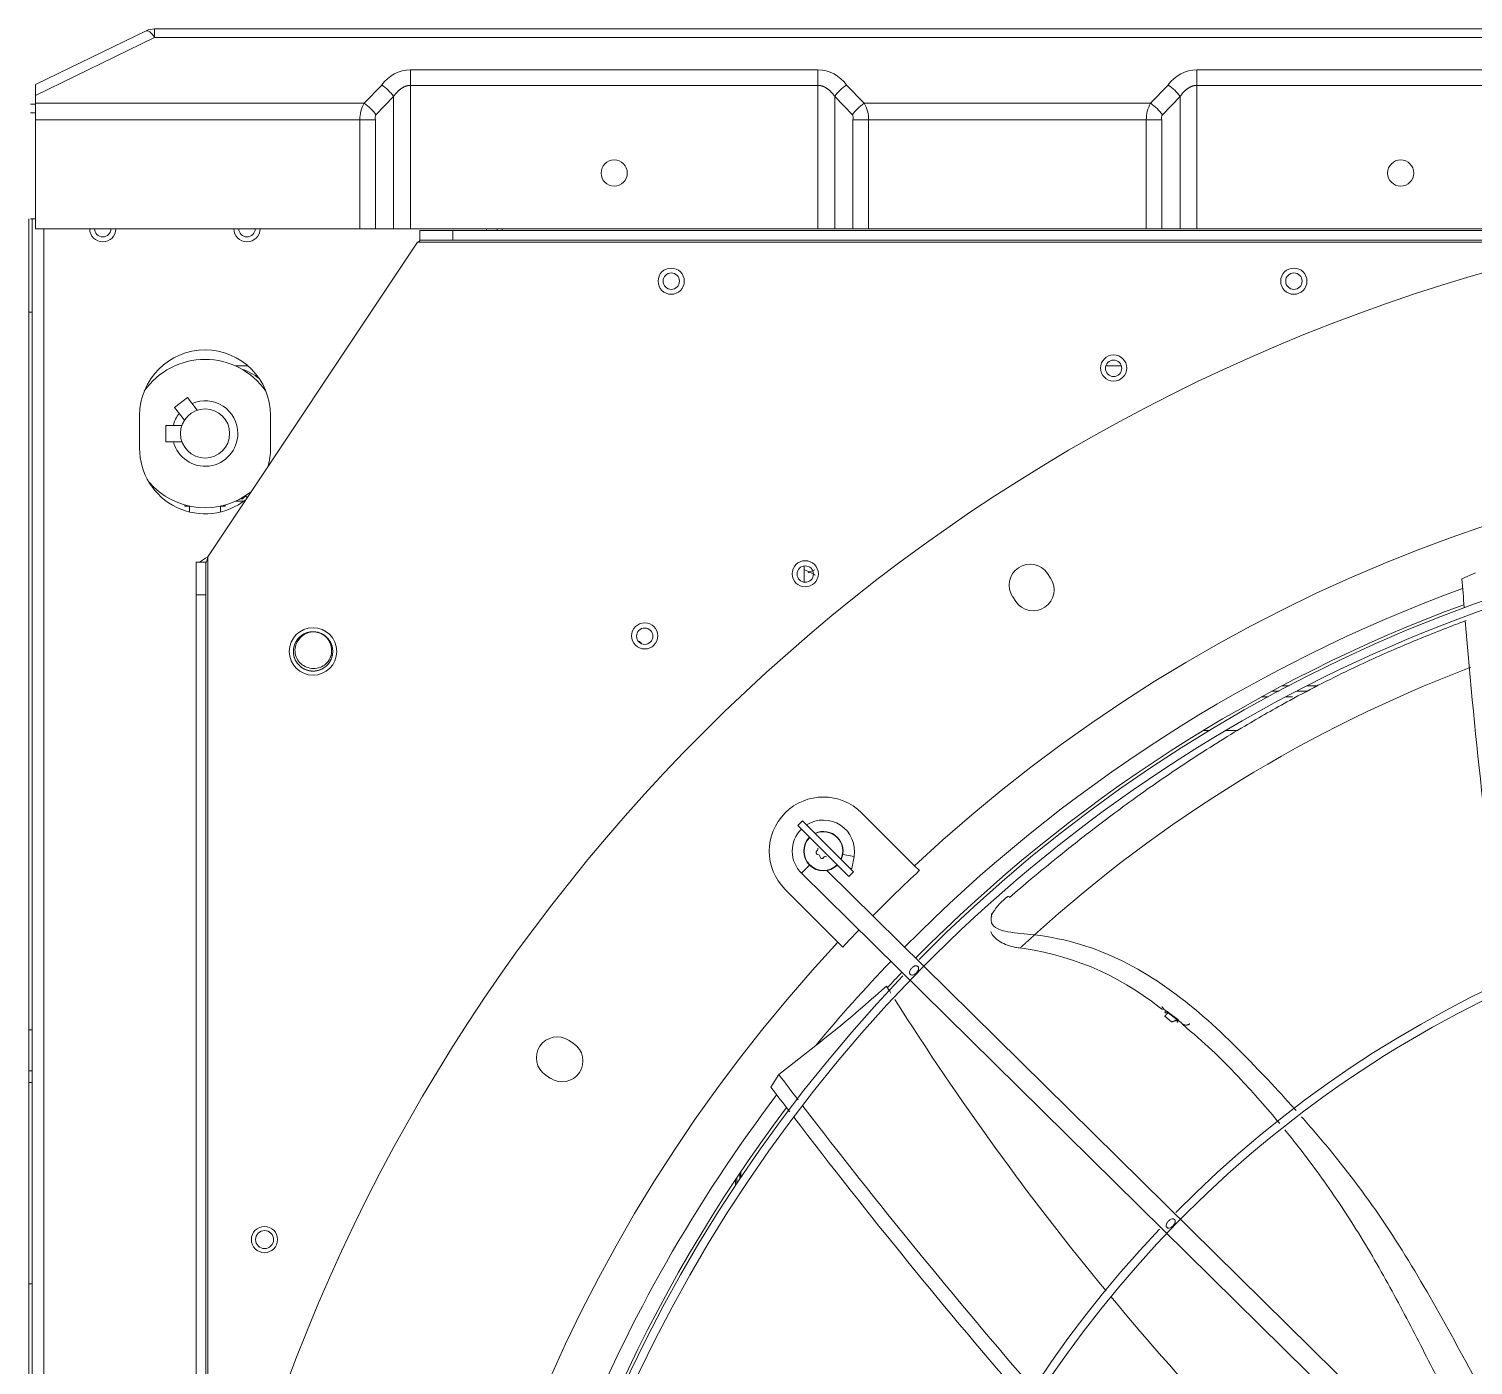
# Model space of a CAD drawing. Header units: millimetres. Extents: x 113490 to 142599, y -20467 to 115.
# Drawn here: x 129509.2 to 129949.9, y -10092.3 to -9684.5 of the extents above; entities that cross this region are included whole.
import ezdxf

# ---------------------------------------------------------------- set-up
doc = ezdxf.new("R2010")
doc.units = ezdxf.units.MM
doc.layers.add('DV3_0', color=7, linetype='Continuous')

msp = doc.modelspace()

# ---------------------------------------------------------------- linework, layer by layer
at = {"layer": 'DV3_0', "color": 7, "linetype": 'Continuous', "lineweight": 15}
for p, q in [((129511.24, -9701.49), (129545, -9685.09)), ((129511.24, -9701.49), (129545, -9685.09)), ((129547.62, -9684.49), (130662.86, -9684.49)), ((129511.24, -9704.81), (129511.24, -9701.49)), ((129511.24, -9704.81), (129511.24, -9701.49)), ((129509.74, -9707.49), (129511.24, -9707.49)), ((129509.74, -9707.49), (129511.24, -9707.49)), ((129511.24, -9707.21), (129511.24, -9704.81)), ((129511.24, -9707.21), (129511.24, -9704.81)), ((129511.24, -9712.24), (129511.24, -9707.21)), ((129511.24, -9712.24), (129511.24, -9707.21)), ((129511.24, -9745.49), (129511.24, -9712.24)), ((129511.24, -9745.49), (129511.24, -9712.24)), ((129509.24, -10374.49), (129509.24, -9742.49)), ((129509.24, -10374.49), (129509.24, -9742.49)), ((129509.74, -9742.49), (129511.24, -9742.49)), ((129509.74, -9742.49), (129511.24, -9742.49)), ((129510.24, -10374.49), (129510.24, -9742.49)), ((129510.24, -10374.49), (129510.24, -9742.49)), ((129610.22, -9745.49), (129511.24, -9745.49)), ((129614.99, -9745.49), (129610.22, -9745.49)), ((129614.99, -9745.49), (129620.51, -9745.49)), ((129625.68, -9745.49), (129620.51, -9745.49)), ((129625.68, -9745.49), (129750, -9745.49)), ((129628.58, -9748.99), (129628.58, -9745.99)), ((129628.58, -9745.99), (129638.58, -9745.99)), ((129638.58, -9745.99), (130571.9, -9745.99)), ((129638.58, -9745.99), (129638.58, -9748.99)), ((129653.64, -9745.99), (129653.64, -9745.49)), ((129755.16, -9745.49), (129750, -9745.49)), ((129755.16, -9745.49), (129760.69, -9745.49)), ((129765.46, -9745.49), (129760.69, -9745.49)), ((129850.22, -9745.49), (129765.46, -9745.49)), ((129854.99, -9745.49), (129850.22, -9745.49)), ((129854.99, -9745.49), (129860.51, -9745.49)), ((129865.68, -9745.49), (129860.51, -9745.49)), ((129865.68, -9745.49), (129990, -9745.49)), ((129627.84, -9749.59), (129563.84, -9845.59)), ((129628.58, -9749.17), (129628.58, -9748.99)), ((129638.58, -9748.99), (129628.58, -9748.99)), ((129638.58, -9748.99), (130571.9, -9748.99)), ((129510.24, -9770.98), (129509.24, -9770.98)), ((129510.24, -9770.98), (129509.24, -9770.98)), ((129576.08, -9787.36), (129572.3, -9787.36)), ((129842.63, -9787.36), (129837.85, -9787.36)), ((129553.67, -9800.04), (129557.62, -9796.98)), ((129553.67, -9800.04), (129556.69, -9803.93)), ((129560.64, -9800.87), (129557.62, -9796.98)), ((129543, -9812.49), (129543, -9802.49)), ((129551, -9810.49), (129551, -9805.49)), ((129555.92, -9805.49), (129551, -9805.49)), ((129583, -9802.49), (129583, -9812.49)), ((129551, -9810.49), (129555.92, -9810.49)), ((129574.05, -9827.74), (129574.3, -9827.98)), ((129575.3, -9826.98), (129574.3, -9827.98)), ((129575.29, -9826.99), (129575.86, -9827.56)), ((129556.84, -9829.77), (129556.84, -9830.12)), ((129556.84, -9830.12), (129558.26, -9830.12)), ((129558.24, -9830.12), (129558.24, -9831.92)), ((129567.73, -9830.12), (129569.16, -9830.12)), ((129567.76, -9831.92), (129567.76, -9830.12)), ((129569.16, -9830.12), (129569.16, -9829.77)), ((129572.3, -9828.62), (129574.82, -9828.62)), ((129560.24, -9847.26), (129563.24, -9847.26)), ((129560.24, -9857.26), (129560.24, -9847.26)), ((129563.24, -9847.26), (129563.41, -9847.26)), ((129563.24, -9847.26), (129563.24, -9857.26)), ((129563.84, -9845.59), (129563.41, -9847.26)), ((129745.85, -9853.37), (129745.85, -9848.41)), ((129821.02, -9852.11), (129820.08, -9850.7)), ((129950.65, -9850.46), (129946.55, -9852.32)), ((129563.24, -9857.26), (129560.24, -9857.26)), ((129560.24, -11847.85), (129560.24, -9857.26)), ((129563.24, -11847.85), (129563.24, -9857.26)), ((129809.44, -9857.81), (129810.38, -9859.23)), ((129888.62, -9886.59), (129890.74, -9886.59)), ((129896.11, -9886.59), (129899.42, -9886.59)), ((129867.67, -9898.59), (129869.6, -9898.59)), ((129874.48, -9898.59), (129878.12, -9898.59)), ((129779.46, -9939.88), (129763.35, -9923.77)), ((129745.32, -9926.24), (129743.91, -9927.66)), ((129759.46, -9943.22), (129743.91, -9927.66)), ((129745.32, -9926.24), (129760.88, -9941.8)), ((129760.4, -9940.7), (129761.04, -9937.09)), ((129745.01, -9942.2), (130087.44, -10279.87)), ((130091, -10274.95), (129752.7, -9941.35)), ((129755.72, -9939.88), (129756.21, -9939.96)), ((129759.46, -9943.22), (129760.88, -9941.8)), ((129759.64, -9940.57), (129760.4, -9940.7)), ((129780.96, -9941.37), (129779.46, -9939.88)), ((129740.02, -9947.1), (129756.13, -9963.22)), ((129756.13, -9963.22), (129757.62, -9964.71)), ((129854.18, -9983.09), (129855.19, -9983.77)), ((129855.8, -9985.75), (129857.97, -9987.61)), ((129856.95, -9984.64), (129856.85, -9984.74)), ((129859.74, -9986.77), (129856.95, -9984.64)), ((129509.24, -9989.98), (129510.24, -9989.98)), ((129509.24, -9989.98), (129510.24, -9989.98)), ((129861.13, -9988.16), (129862.43, -9989.31)), ((129675.47, -9994.13), (129674.06, -9993.19)), ((129749.39, -9994.73), (129739.04, -10002.89)), ((129510.24, -10002.48), (129509.24, -10002.48)), ((129510.24, -10002.48), (129509.24, -10002.48)), ((129666.95, -10003.83), (129668.36, -10004.78)), ((129738.11, -10003.65), (129735.66, -10007.43)), ((129739.04, -10002.89), (129738.11, -10003.65)), ((129726.2, -10035.48), (129726.2, -10033.68)), ((129726.51, -10033.24), (129726.51, -10035.03)), ((129724.91, -10037.42), (129724.91, -10035.61)), ((129725.22, -10035.15), (129725.22, -10036.96)), ((129510.24, -10067.48), (129509.24, -10067.48)), ((129510.24, -10067.48), (129509.24, -10067.48))]:
    msp.add_line(p, q, dxfattribs=at)
at = {"layer": 'DV3_0', "color": 7, "linetype": 'Continuous', "lineweight": 20}
for p, q in [((129547.62, -9687.14), (129547.62, -9684.49)), ((129511.24, -9704.81), (129547.62, -9687.14)), ((129547.62, -9687.14), (130662.86, -9687.14)), ((129750, -9696.95), (129625.68, -9696.95)), ((129625.68, -9701.73), (129625.68, -9696.95)), ((129750, -9701.73), (129750, -9696.95)), ((129990, -9696.95), (129865.68, -9696.95)), ((129865.68, -9701.73), (129865.68, -9696.95)), ((129616.93, -9701.62), (129611.55, -9707.21)), ((129625.68, -9701.73), (129625.68, -9745.49)), ((129750, -9701.73), (129625.68, -9701.73)), ((129750, -9701.73), (129750, -9745.49)), ((129764.13, -9707.21), (129758.74, -9701.62)), ((129856.93, -9701.62), (129851.55, -9707.21)), ((129865.68, -9701.73), (129865.68, -9745.49)), ((129990, -9701.73), (129865.68, -9701.73)), ((129611.55, -9707.21), (129511.24, -9707.21)), ((129620.51, -9705.11), (129615.13, -9710.7)), ((129620.51, -9705.11), (129620.51, -9745.49)), ((129755.16, -9705.11), (129755.16, -9745.49)), ((129760.55, -9710.7), (129755.16, -9705.11)), ((129851.55, -9707.21), (129764.13, -9707.21)), ((129860.51, -9705.11), (129855.13, -9710.7)), ((129860.51, -9705.11), (129860.51, -9745.49)), ((129509.74, -9710.09), (129511.24, -9710.09)), ((129509.74, -9710.09), (129511.24, -9710.09)), ((129610.22, -9712.24), (129511.24, -9712.24)), ((129614.99, -9712.24), (129610.22, -9712.24)), ((129610.22, -9712.24), (129610.22, -9745.49)), ((129614.99, -9712.24), (129614.99, -9745.49)), ((129760.69, -9712.24), (129765.46, -9712.24)), ((129760.69, -9745.49), (129760.69, -9712.24)), ((129850.22, -9712.24), (129765.46, -9712.24)), ((129765.46, -9745.49), (129765.46, -9712.24)), ((129850.22, -9712.24), (129850.22, -9745.49)), ((129854.99, -9712.24), (129850.22, -9712.24)), ((129854.99, -9712.24), (129854.99, -9745.49)), ((129513.84, -10374.49), (129513.84, -9745.49)), ((129513.84, -10374.49), (129513.84, -9745.49)), ((129648.84, -9745.99), (129648.84, -9745.49)), ((129652.16, -9745.99), (129652.16, -9745.49)), ((129627.84, -9749.59), (130582.64, -9749.59)), ((129563.84, -11862.07), (129563.84, -9845.59)), ((129891.62, -9884.99), (129893.77, -9884.99)), ((129899.21, -9884.99), (129902.44, -9884.99)), ((129887.39, -9888.39), (129885.31, -9888.39)), ((129894.82, -9888.39), (129892.68, -9888.39)), ((129757.59, -9936.48), (129761.04, -9937.09)), ((129747.47, -9939.71), (129745.01, -9942.2)), ((129859.64, -9986.89), (129856.85, -9984.74)), ((129510.24, -10006.08), (129509.24, -10006.08)), ((129510.24, -10006.08), (129509.24, -10006.08))]:
    msp.add_line(p, q, dxfattribs=at)
at = {"layer": 'DV3_0', "color": 7, "linetype": 'Continuous', "lineweight": 15}
for centre, radius in [((129687.84, -9728.49), 4), ((129927.84, -9728.49), 4), ((129705.24, -9761.49), 4), ((129705.25, -9761.49), 2.5), ((129895.24, -9761.49), 4), ((129895.25, -9761.49), 2.5), ((129840.24, -9787.99), 4), ((129840.24, -9788.09), 2.5), ((129563, -9807.99), 7.5), ((129746.14, -9850.79), 4), ((129746.14, -9850.89), 2.5), ((129595.95, -9874.49), 7.25), ((129697.16, -9869.74), 4), ((129697.16, -9869.84), 2.5), ((129581.13, -10053.99), 4), ((129581.15, -10053.99), 2.75)]:
    msp.add_circle(centre, radius, dxfattribs=at)
for centre, radius, start, end in [((129547.62, -9690.49), 6, 90, 115.9065), ((129531.79, -9745.49), 4, 180, 0), ((129531.79, -9745.49), 2.5, 180, 0), ((129575.79, -9745.49), 4, 180, 0), ((129575.79, -9745.49), 2.5, 180, 0), ((129631.12, -9754.47), 5.88, 115.5827, 123.9244), ((130105.24, -10288.99), 551.5, 105.4775, 164.5225), ((129563, -9802.49), 20, 0, 180), ((129563, -9807.99), 22.63, 34.8782, 145.1104), ((129563, -9807.99), 10, 0, 113.3134), ((129563, -9807.99), 10, 142.2684, 165.5225), ((129563, -9807.99), 10, 194.4775, 0), ((129563, -9812.49), 20, 180, 308.6858), ((129563, -9812.49), 20, 343.934, 0), ((130105.24, -10288.99), 477.5, 46.9802, 133.0198), ((129563, -9807.99), 22.63, 220.5417, 308.6028), ((130105.24, -10288.99), 456, 45.9967, 135.345), ((130105.24, -10288.99), 453.5, 90, 135.5593), ((129573.56, -9863.19), 20.1, 118.9231, 127.6082), ((129814.76, -9854.26), 6.4, 33.75, 213.75), ((129815.7, -9855.67), 6.4, 213.75, 33.75), ((131782.57, -9714.08), 1841.22, 184.30567, 184.57799), ((130105.24, -10288.99), 457, 110.247, 135.4011), ((131782.57, -9714.08), 1841.22, 184.70532, 188.15423), ((129595.95, -9874.49), 6, 64.8963, 82.5227), ((129751.68, -9935.44), 16.5, 45, 225), ((129751.68, -9935.44), 9.5, 135, 225.4011), ((129751.68, -9935.44), 9.5, 350, 122.8178), ((129751.68, -9935.44), 6, 135, 315), ((129751.68, -9935.44), 5.91, 135, 315), ((129751.68, -9935.44), 6, 334.4712, 115.5288), ((129751.68, -9935.44), 5.91, 334.7712, 115.2288), ((129750.01, -9935.88), 0.6, 118.8618, 271.1382), ((129749.43, -9934.83), 0.6, 298.8788, 31.1212), ((129750.04, -9937.08), 0.6, 358.8788, 91.1212), ((129751.24, -9937.11), 0.6, 178.8617, 331.1383), ((129752.29, -9937.69), 0.6, 58.8788, 151.1212), ((130105.24, -10288.99), 475.39, 133.011, 135.4011), ((130105.24, -10288.99), 346, 46.4603, 135.3186), ((130105.24, -10288.99), 343.5, 90, 135.6595), ((129819.87, -9964.97), 19.7, 127.2844, 146.8694), ((129806.55, -9956.16), 3.73, 148.8324, 198.5323), ((129803.99, -9955.01), 1.01, 129.0108, 207.7636), ((129803.16, -9954.11), 0.229, 329.2787, 337.2497), ((130105.24, -10288.99), 475.39, 136.1242, 136.989), ((130105.24, -10288.99), 477.5, 136.9802, 223.0198), ((129805.36, -10052.82), 92.44, 83.3264, 83.4691), ((129800.35, -10050.56), 86.32, 51.4172, 83.6329), ((130105.24, -10288.99), 457, 136.1533, 136.9627), ((130105.24, -10288.99), 453.5, 135.5593, 135.9166), ((130105.24, -10288.99), 456, 136.2282, 225.3442), ((130105.24, -10288.99), 453.5, 135.9912, 225.5589), ((129497.76, -9674.29), 407.44, 308.1421, 312.0989), ((130510.63, -9514.4), 872.25, 211.99842, 212.16586), ((130105.24, -10288.99), 453.5, 135.9166, 135.9912), ((130510.63, -9514.4), 872.25, 212.31442, 219.53683), ((129855.29, -9983.41), 5.58, 321.387, 322.944), ((129670.5, -9998.51), 6.4, 56.25, 236.25), ((129671.92, -9999.45), 6.4, 236.25, 56.25), ((131269.48, -8843.21), 1921.39, 217.15391, 217.44204), ((131205.25, -8898.73), 1840.9, 217.03202, 217.32877), ((130105.24, -10288.99), 457, 142.9574, 169.7123), ((131205.25, -8898.73), 1840.9, 217.39011, 220.89455), ((131269.48, -8843.21), 1921.39, 217.51308, 220.85897), ((130105.24, -10288.99), 346, 136.506, 225.3203), ((130105.24, -10288.99), 343.5, 135.6595, 225.6229), ((130105.24, -10288.99), 236, 46.5586, 135.2674), ((130105.24, -10288.99), 233.5, 90, 135.7261), ((130510.63, -9514.4), 872.25, 219.6863, 226.90224)]:
    msp.add_arc(centre, radius, start, end, dxfattribs=at)
at = {"layer": 'DV3_0', "color": 7, "linetype": 'Continuous', "lineweight": 20}
for centre, radius, start, end in [((129625.93, -9707.93), 10.99, 91.315, 144.9259), ((129749.75, -9707.93), 10.99, 35.0742, 88.685), ((129865.93, -9707.93), 10.99, 91.315, 144.9259), ((129619.55, -9712.01), 9.33, 149.0304, 181.427), ((129756.13, -9712.01), 9.33, 358.5724, 30.9701), ((129859.55, -9712.01), 9.33, 149.0304, 181.427), ((129616.78, -9711.63), 1.89, 150.7542, 199.0007), ((129758.9, -9711.63), 1.89, 340.9987, 29.2464), ((129856.78, -9711.63), 1.89, 150.7542, 199.0007), ((130105.24, -10288.99), 461.75, 110.0855, 135.4011), ((130098.75, -10272.28), 420.46, 110.8294, 132.2399), ((130105.24, -10288.99), 461.75, 136.1456, 140.4114), ((130105.24, -10288.99), 461.75, 142.7915, 173.1384)]:
    msp.add_arc(centre, radius, start, end, dxfattribs=at)
for centre, major_axis, ratio, start_param, end_param in [((129547.62, -9690.49), (2.62, -5.4), 0.282676, 2.097861, 3.141593), ((129568.44, -9807.99), (0, 20.63), 0.922201, 5.661968, 5.975856), ((129568.44, -9807.99), (0, 20.63), 0.922201, 3.486779, 3.519379)]:
    msp.add_ellipse(centre, major_axis=major_axis, ratio=ratio, start_param=start_param, end_param=end_param, dxfattribs=at)
at = {"layer": 'DV3_0', "color": 7, "linetype": 'Continuous', "lineweight": 15}
for centre, major_axis, ratio, start_param, end_param in [((129616.93, -9705.11), (4.49, -4.33), 0.436952, 1.144952, 1.969202), ((129758.74, -9705.11), (-4.49, -4.33), 0.436952, 4.313983, 5.138233), ((129856.93, -9705.11), (4.49, -4.33), 0.436952, 1.144952, 1.969202), ((129611.55, -9710.7), (4.49, -4.33), 0.436952, 1.144952, 1.969202), ((129764.13, -9710.7), (-4.49, -4.33), 0.436952, 4.313983, 5.138233), ((129851.55, -9710.7), (4.49, -4.33), 0.436952, 1.144952, 1.969202), ((129695.39, -9874.99), (0, -3.5), 0.386711, 2.52776, 3.209277)]:
    msp.add_ellipse(centre, major_axis=major_axis, ratio=ratio, start_param=start_param, end_param=end_param, dxfattribs=at)
at = {"layer": 'DV3_0', "color": 7, "linetype": 'Continuous', "lineweight": 20}
for points, knots in [([(129625.68, -9701.73), (129625.63, -9701.73), (129625.53, -9701.73), (129625.39, -9701.74), (129625.24, -9701.75), (129625.09, -9701.77), (129624.95, -9701.79), (129624.8, -9701.82), (129624.65, -9701.85), (129624.5, -9701.89), (129624.35, -9701.94), (129624.2, -9701.99), (129624.05, -9702.05), (129623.9, -9702.11), (129623.74, -9702.18), (129623.58, -9702.26), (129623.42, -9702.35), (129623.26, -9702.44), (129623.1, -9702.54), (129622.93, -9702.65), (129622.76, -9702.77), (129622.59, -9702.89), (129622.42, -9703.03), (129622.24, -9703.18), (129622.06, -9703.34), (129621.88, -9703.51), (129621.69, -9703.7), (129621.5, -9703.89), (129621.31, -9704.1), (129621.11, -9704.33), (129620.91, -9704.57), (129620.71, -9704.83), (129620.58, -9705.01), (129620.51, -9705.11)], [0, 0, 0, 0, 0.024413, 0.048868, 0.073403, 0.098058, 0.122876, 0.147897, 0.173164, 0.198721, 0.224613, 0.250887, 0.277591, 0.304774, 0.33249, 0.360793, 0.38974, 0.419391, 0.449809, 0.481061, 0.513216, 0.546348, 0.580533, 0.615853, 0.652392, 0.69024, 0.729488, 0.770232, 0.812573, 0.856611, 0.902453, 0.950186, 1, 1, 1, 1]), ([(129755.16, -9705.11), (129755.1, -9705.01), (129754.96, -9704.83), (129754.76, -9704.57), (129754.57, -9704.33), (129754.37, -9704.1), (129754.18, -9703.89), (129753.99, -9703.7), (129753.8, -9703.51), (129753.62, -9703.34), (129753.44, -9703.18), (129753.26, -9703.03), (129753.09, -9702.89), (129752.92, -9702.77), (129752.75, -9702.65), (129752.58, -9702.54), (129752.42, -9702.44), (129752.26, -9702.35), (129752.1, -9702.26), (129751.94, -9702.18), (129751.78, -9702.11), (129751.63, -9702.05), (129751.48, -9701.99), (129751.32, -9701.94), (129751.17, -9701.89), (129751.02, -9701.85), (129750.88, -9701.82), (129750.73, -9701.79), (129750.58, -9701.77), (129750.44, -9701.75), (129750.29, -9701.74), (129750.15, -9701.73), (129750.05, -9701.73), (129750, -9701.73)], [0, 0, 0, 0, 0.049764, 0.097517, 0.143364, 0.187409, 0.229756, 0.270506, 0.309759, 0.347611, 0.384155, 0.419479, 0.453668, 0.486804, 0.518962, 0.550217, 0.580639, 0.610293, 0.639243, 0.667548, 0.695267, 0.722453, 0.749159, 0.775436, 0.80133, 0.82689, 0.85216, 0.877183, 0.902004, 0.92666, 0.951207, 0.975655, 1, 1, 1, 1]), ([(129865.68, -9701.73), (129865.63, -9701.73), (129865.53, -9701.73), (129865.39, -9701.74), (129865.24, -9701.75), (129865.09, -9701.77), (129864.95, -9701.79), (129864.8, -9701.82), (129864.65, -9701.85), (129864.5, -9701.89), (129864.35, -9701.94), (129864.2, -9701.99), (129864.05, -9702.05), (129863.9, -9702.11), (129863.74, -9702.18), (129863.58, -9702.26), (129863.42, -9702.35), (129863.26, -9702.44), (129863.1, -9702.54), (129862.93, -9702.65), (129862.76, -9702.77), (129862.59, -9702.89), (129862.42, -9703.03), (129862.24, -9703.18), (129862.06, -9703.34), (129861.88, -9703.51), (129861.69, -9703.7), (129861.5, -9703.89), (129861.31, -9704.1), (129861.11, -9704.33), (129860.91, -9704.57), (129860.71, -9704.83), (129860.58, -9705.01), (129860.51, -9705.11)], [0, 0, 0, 0, 0.024413, 0.048868, 0.073403, 0.098058, 0.122876, 0.147897, 0.173164, 0.198721, 0.224613, 0.250887, 0.277591, 0.304774, 0.33249, 0.360793, 0.38974, 0.419391, 0.449809, 0.481061, 0.513216, 0.546348, 0.580533, 0.615853, 0.652392, 0.69024, 0.729488, 0.770232, 0.812573, 0.856611, 0.902453, 0.950186, 1, 1, 1, 1]), ([(129807.94, -9949.29), (129807.97, -9949.24), (129808.05, -9949.23), (129808.26, -9949.34), (129808.39, -9949.45), (129808.48, -9949.58)], [0, 0, 0, 0, 0.5, 0.5, 1, 1, 1, 1])]:
    msp.add_open_spline(points, degree=3, knots=knots, dxfattribs=at)
at = {"layer": 'DV3_0', "color": 7, "linetype": 'Continuous', "lineweight": 15}
for points, knots in [([(129749.18, -9851.26), (129749.01, -9851.13), (129747.99, -9850.42), (129746.86, -9849.9), (129745.89, -9849.61)], [0.35476445, 0.35476445, 0.35476445, 0.35476445, 0.36956171, 0.43861961, 0.43861961, 0.43861961, 0.43861961]), ([(129947.78, -9865.09), (129946.08, -9865.72), (129941.94, -9867.29), (129933.09, -9870.8), (129923.51, -9874.84), (129912.93, -9879.71), (129903.76, -9884.23), (129892.69, -9890.07), (129879.07, -9897.83), (129863.47, -9907.59), (129848.01, -9918.22), (129834.71, -9928.12), (129823.99, -9936.61), (129815.56, -9943.53), (129810.69, -9947.69), (129808.48, -9949.58)], [0.2372655, 0.2372655, 0.2372655, 0.2372655, 0.2629324, 0.3003611, 0.375216, 0.4179257, 0.4668403, 0.518544, 0.5907456, 0.6811722, 0.7688048, 0.8461038, 0.908484, 0.9586231, 1, 1, 1, 1]), ([(129594.49, -9879.41), (129593.13, -9879.09), (129591.93, -9878.21), (129590.51, -9875.84), (129590.27, -9874.37), (129590.86, -9871.67), (129591.68, -9870.44), (129593.93, -9868.81), (129595.34, -9868.42), (129596.73, -9868.54)], [0, 0, 0, 0, 0.25, 0.25, 0.5, 0.5, 0.75, 0.75, 1, 1, 1, 1]), ([(129598.5, -9869.06), (129599.74, -9869.71), (129600.71, -9870.8), (129601.75, -9873.39), (129601.76, -9874.86), (129600.79, -9877.47), (129599.8, -9878.58), (129597.31, -9879.78), (129595.81, -9879.89), (129594.49, -9879.41)], [0, 0, 0, 0, 0.25, 0.25, 0.5, 0.5, 0.75, 0.75, 1, 1, 1, 1]), ([(129755.91, -9939.66), (129755.93, -9939.68), (129755.98, -9939.73), (129756.08, -9939.83), (129756.17, -9939.92), (129756.21, -9939.96)], [0.93699996, 0.93699996, 0.93699996, 0.93699996, 0.94570082, 0.97250001, 1, 1, 1, 1]), ([(129802.76, -9959.98), (129802.9, -9960.31), (129803.25, -9961.13), (129804.59, -9962.43), (129807.32, -9964.19), (129809.84, -9964.71), (129811.79, -9965.07)], [0, 0, 0, 0, 0.112555, 0.329721, 0.555034, 1, 1, 1, 1]), ([(129803.01, -9957.34), (129803.31, -9958.06), (129803.93, -9958.62), (129805.64, -9959.5), (129806.74, -9959.81), (129809.19, -9960.27), (129810.54, -9960.43), (129813.25, -9960.71), (129814.62, -9960.83), (129815.87, -9960.98)], [0, 0, 0, 0, 0.25, 0.25, 0.5, 0.5, 0.75, 0.75, 1, 1, 1, 1]), ([(129811.71, -9965.05), (129811.71, -9965.04), (129811.77, -9964.98), (129811.97, -9964.78), (129812.35, -9964.43), (129812.76, -9964.05), (129813.31, -9963.53), (129814.01, -9962.9), (129814.9, -9962.09), (129815.66, -9961.4), (129816.1, -9961)], [0.4374993, 0.4374993, 0.4374993, 0.4374993, 0.4998211, 0.6248762, 0.6874038, 0.7499314, 0.812459, 0.8749866, 0.9375141, 0.9999949, 0.9999949, 0.9999949, 0.9999949]), ([(129895.91, -10014.59), (129892.95, -10011.28), (129889.94, -10008.01), (129880.29, -9997.77), (129873.49, -9990.88), (129859.03, -9978.58), (129851.36, -9973.17), (129834.77, -9964.95), (129825.85, -9962.12), (129816.1, -9961)], [0.5671555, 0.5671555, 0.5671555, 0.5671555, 0.625, 0.625, 0.75, 0.75, 0.875, 0.875, 1, 1, 1, 1]), ([(129778.18, -9973.03), (129778.14, -9972.98), (129778.06, -9972.89), (129777.95, -9972.65), (129777.91, -9972.25), (129778.09, -9971.82), (129778.35, -9971.43), (129778.63, -9971.12), (129778.93, -9970.84), (129779.31, -9970.57), (129779.73, -9970.39), (129780.12, -9970.42), (129780.36, -9970.53), (129780.45, -9970.61), (129780.5, -9970.65)], [0, 0, 0, 0, 0.040441, 0.08184, 0.180502, 0.319168, 0.407275, 0.502441, 0.597059, 0.684342, 0.821198, 0.918588, 0.959713, 1, 1, 1, 1]), ([(129780.5, -9970.65), (129780.54, -9970.69), (129780.62, -9970.78), (129780.73, -9971.02), (129780.77, -9971.42), (129780.59, -9971.85), (129780.33, -9972.24), (129780.05, -9972.55), (129779.75, -9972.83), (129779.37, -9973.1), (129778.95, -9973.28), (129778.56, -9973.26), (129778.32, -9973.14), (129778.23, -9973.07), (129778.18, -9973.03)], [0, 0, 0, 0, 0.040419, 0.081737, 0.180004, 0.318741, 0.407079, 0.502384, 0.597672, 0.685216, 0.821732, 0.918627, 0.959704, 1, 1, 1, 1]), ([(129856.95, -9984.63), (129856.89, -9984.59), (129856.74, -9984.49), (129856.42, -9984.28), (129856.02, -9984.02), (129855.52, -9983.62), (129855.18, -9983.25), (129855.05, -9982.95), (129855.03, -9982.9)], [0, 0, 0, 0, 0.0427487, 0.1089556, 0.23488, 0.3499859, 0.5247423, 0.5619881, 0.5619881, 0.5619881, 0.5619881]), ([(129856.85, -9984.74), (129856.83, -9984.74), (129856.8, -9984.72), (129856.74, -9984.73), (129856.67, -9984.73), (129856.58, -9984.75), (129856.47, -9984.77), (129856.3, -9984.79), (129856.13, -9984.8), (129855.96, -9984.75), (129855.85, -9984.62), (129855.99, -9984.48), (129856.06, -9984.41)], [0, 0, 0, 0, 0.012044, 0.035772, 0.072016, 0.120628, 0.180709, 0.274151, 0.441021, 0.561352, 0.790208, 1, 1, 1, 1]), ([(129856.85, -9984.74), (129856.8, -9984.79), (129856.72, -9984.87), (129856.61, -9984.99), (129856.5, -9985.1), (129856.4, -9985.2), (129856.31, -9985.3), (129856.23, -9985.39), (129856.16, -9985.47), (129856.1, -9985.55), (129856.05, -9985.61), (129856, -9985.67), (129855.97, -9985.72), (129855.94, -9985.76), (129855.93, -9985.8), (129855.92, -9985.82), (129855.92, -9985.84), (129855.93, -9985.85), (129855.93, -9985.85)], [0, 0, 0, 0, 0.031475, 0.0625958, 0.0933628, 0.1237773, 0.1538417, 0.1835592, 0.2129345, 0.2419735, 0.2706833, 0.2990728, 0.3271542, 0.3549404, 0.3824438, 0.4096765, 0.4366503, 0.4569653, 0.4569653, 0.4569653, 0.4569653]), ([(129859.64, -9986.89), (129859.58, -9986.92), (129859.46, -9986.98), (129859.28, -9987.07), (129859.1, -9987.15), (129858.94, -9987.23), (129858.78, -9987.29), (129858.62, -9987.35), (129858.48, -9987.4), (129858.34, -9987.45), (129858.22, -9987.48), (129858.11, -9987.5), (129858.01, -9987.51), (129857.92, -9987.5), (129857.85, -9987.48), (129857.79, -9987.45), (129857.76, -9987.42), (129857.75, -9987.4)], [0, 0, 0, 0, 0.0314072, 0.063257, 0.0955249, 0.1281906, 0.1612384, 0.1946578, 0.2284443, 0.2625995, 0.2971318, 0.332057, 0.3673985, 0.4031877, 0.4394642, 0.4762758, 0.5136785, 0.5136785, 0.5136785, 0.5136785]), ([(129859.88, -9987.46), (129859.84, -9987.51), (129859.78, -9987.59), (129859.66, -9987.67), (129859.6, -9987.64), (129859.6, -9987.5), (129859.63, -9987.33), (129859.68, -9987.16), (129859.71, -9987.02), (129859.71, -9986.95), (129859.67, -9986.9), (129859.65, -9986.89), (129859.64, -9986.89)], [0, 0, 0, 0, 0.127334, 0.220789, 0.468502, 0.604215, 0.74663, 0.891503, 0.957481, 0.981971, 0.990853, 1, 1, 1, 1]), ([(129863.46, -9988.15), (129863.42, -9988.18), (129863.34, -9988.23), (129863.22, -9988.31), (129863.11, -9988.37), (129862.99, -9988.42), (129862.88, -9988.46), (129862.78, -9988.49), (129862.62, -9988.52), (129862.4, -9988.54), (129862.07, -9988.5), (129861.68, -9988.37), (129861.2, -9988.09), (129860.8, -9987.78), (129860.5, -9987.49), (129860.29, -9987.29), (129860.13, -9987.12), (129860, -9987), (129859.93, -9986.93), (129859.87, -9986.87), (129859.8, -9986.82), (129859.76, -9986.78), (129859.74, -9986.77)], [0, 0, 0, 0, 0.032342, 0.063135, 0.092386, 0.120131, 0.146436, 0.171383, 0.195073, 0.258132, 0.321275, 0.421155, 0.547116, 0.703173, 0.766665, 0.832575, 0.904454, 0.924849, 0.944576, 0.964005, 0.982714, 1, 1, 1, 1]), ([(129862.43, -9989.31), (129865.7, -9992.12), (129871.11, -9996.77), (129878.58, -10004.57), (129885.1, -10011.72), (129888.97, -10016.24), (129890.92, -10018.59)], [0, 0, 0, 0, 0.0665262, 0.1303545, 0.1795293, 0.2312581, 0.2312581, 0.2312581, 0.2312581]), ([(129956.04, -10106.65), (129955.06, -10104.85), (129954.08, -10103.04), (129948.31, -10092.33), (129943.56, -10083.48), (129933.76, -10066.14), (129928.71, -10057.66), (129917.88, -10041.45), (129912.08, -10033.74), (129903.25, -10023.01), (129900.46, -10019.74), (129897.62, -10016.53)], [0.0997666, 0.0997666, 0.0997666, 0.0997666, 0.125, 0.125, 0.25, 0.25, 0.375, 0.375, 0.5, 0.5, 0.5559137, 0.5559137, 0.5559137, 0.5559137]), ([(129892.47, -10020.47), (129893.72, -10022), (129899.21, -10028.86), (129908.73, -10041.87), (129920.02, -10060.03), (129930.3, -10079.1), (129939.45, -10097), (129945.52, -10108.76), (129948.3, -10113.93)], [0.2450626, 0.2450626, 0.2450626, 0.2450626, 0.2785483, 0.3937658, 0.5184271, 0.640965, 0.7604313, 0.861417, 0.861417, 0.861417, 0.861417]), ([(129856.51, -10050.27), (129856.47, -10050.22), (129856.39, -10050.13), (129856.28, -10049.89), (129856.24, -10049.49), (129856.42, -10049.06), (129856.68, -10048.67), (129856.95, -10048.36), (129857.26, -10048.08), (129857.63, -10047.81), (129858.05, -10047.62), (129858.45, -10047.65), (129858.69, -10047.77), (129858.78, -10047.85), (129858.82, -10047.88)], [0, 0, 0, 0, 0.040471, 0.081926, 0.180876, 0.319892, 0.408079, 0.503208, 0.597701, 0.68481, 0.821378, 0.918632, 0.959731, 1, 1, 1, 1]), ([(129858.82, -10047.88), (129858.86, -10047.93), (129858.94, -10048.02), (129859.06, -10048.26), (129859.1, -10048.66), (129858.92, -10049.09), (129858.65, -10049.48), (129858.38, -10049.79), (129858.07, -10050.07), (129857.7, -10050.34), (129857.28, -10050.52), (129856.89, -10050.5), (129856.65, -10050.39), (129856.56, -10050.31), (129856.51, -10050.27)], [0, 0, 0, 0, 0.040443, 0.081793, 0.180216, 0.319289, 0.407802, 0.503208, 0.598506, 0.68594, 0.822069, 0.918689, 0.959722, 1, 1, 1, 1])]:
    msp.add_open_spline(points, degree=3, knots=knots, dxfattribs=at)
msp.add_open_spline([(129749.12, -9849.6), (129748.38, -9849.82), (129747.67, -9850.12), (129747, -9850.49)], degree=3, dxfattribs=at)
msp.add_rational_spline([(129601.5, -9872.19), (129600.17, -9868.99), (129596.73, -9868.54), (129593.3, -9868.09), (129591.19, -9870.84), (129589.08, -9873.59), (129590.41, -9876.79), (129591.74, -9879.99), (129595.17, -9880.44), (129598.61, -9880.89), (129600.72, -9878.14), (129602.82, -9875.39), (129601.5, -9872.19), (129600.17, -9868.99), (129596.73, -9868.54), (129593.3, -9868.09), (129591.19, -9870.84), (129589.08, -9873.59), (129590.41, -9876.79), (129591.74, -9879.99), (129595.17, -9880.44), (129598.61, -9880.89), (129600.72, -9878.14), (129602.82, -9875.39), (129601.5, -9872.19), (129600.61, -9870.04), (129598.5, -9869.06)], [1, 0.866025403784, 1, 0.866025403784, 1, 0.866025403784, 1, 0.866025403784, 1, 0.866025403784, 1, 0.866025403784, 1, 0.866025403784, 1, 0.866025403784, 1, 0.866025403784, 1, 0.866025403784, 1, 0.866025403784, 1, 0.866025403784, 1, 0.90591222949, 0.943976505854], degree=2, knots=[0.94372108, 0.94372108, 0.94372108, 0.9481517, 0.9481517, 0.95258231, 0.95258231, 0.95701293, 0.95701293, 0.96144354, 0.96144354, 0.96587416, 0.96587416, 0.97030477, 0.97030477, 0.97473539, 0.97473539, 0.979166, 0.979166, 0.98359662, 0.98359662, 0.98802723, 0.98802723, 0.99245785, 0.99245785, 0.99688846, 0.99688846, 1, 1, 1], dxfattribs=at)

doc.saveas('drawing.dxf')
